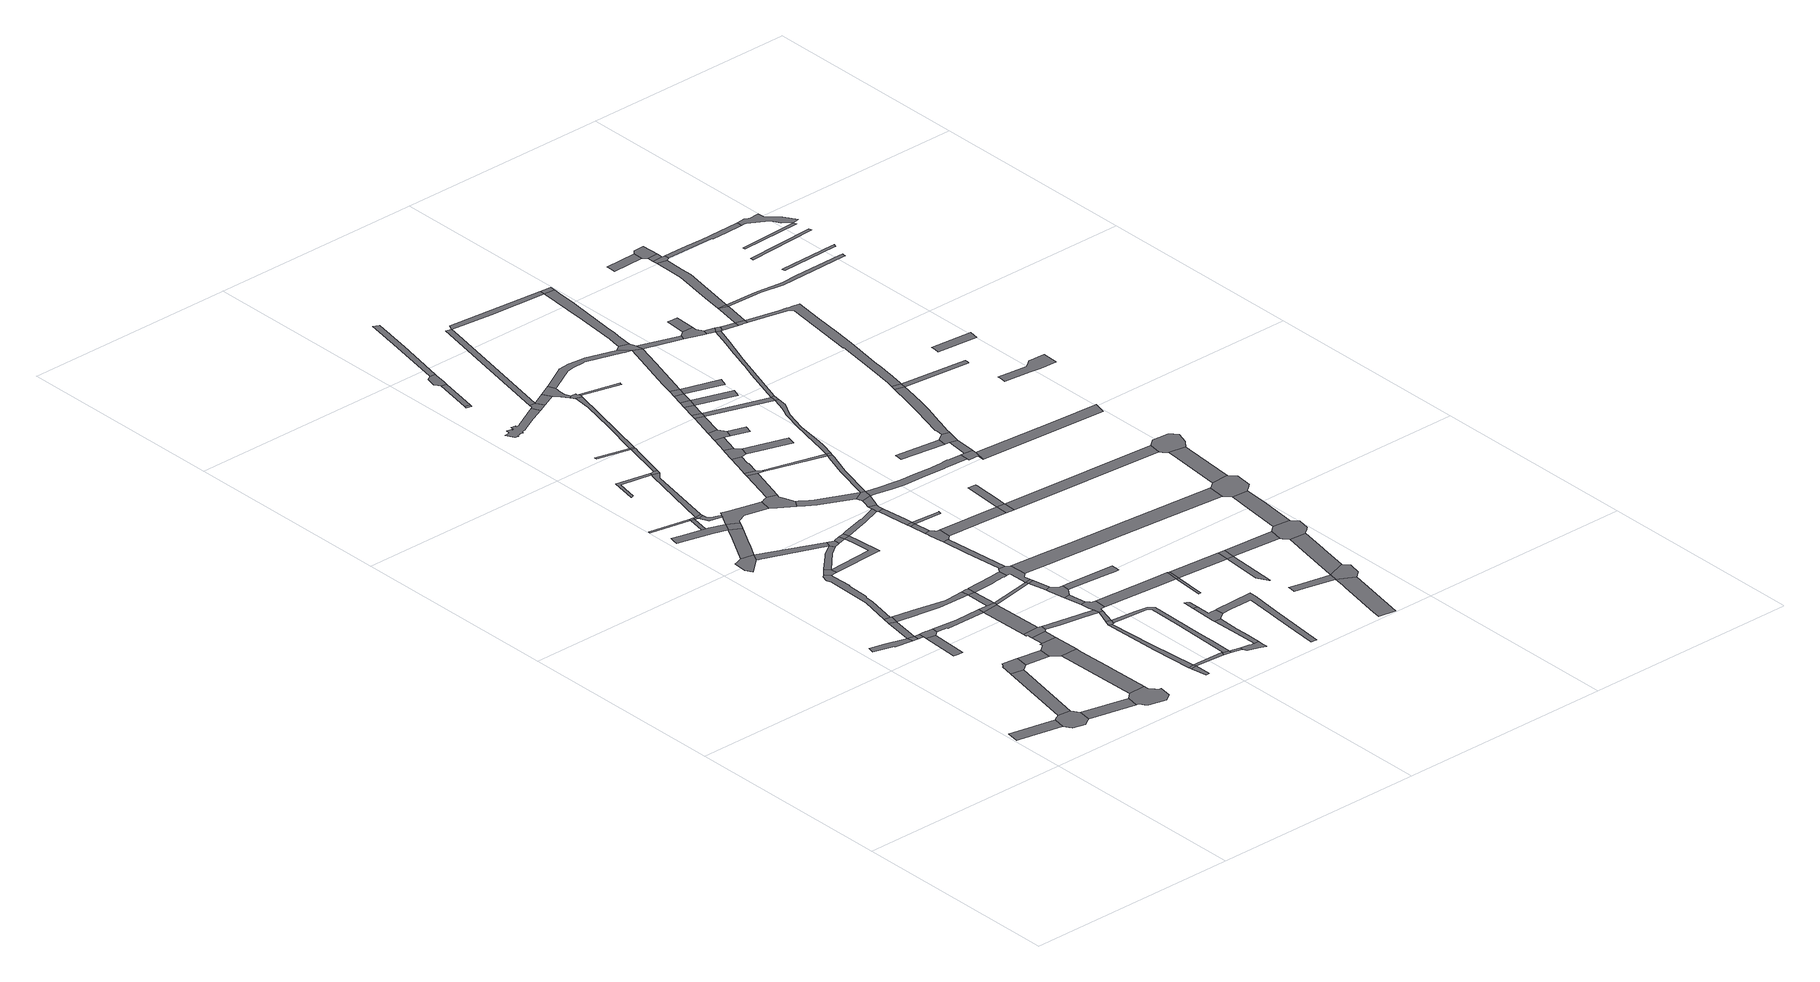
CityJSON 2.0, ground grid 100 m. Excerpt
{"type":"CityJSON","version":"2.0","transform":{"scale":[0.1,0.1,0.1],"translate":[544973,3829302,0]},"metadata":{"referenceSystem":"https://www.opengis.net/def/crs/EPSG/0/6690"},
"CityObjects":{
"road1":{"type":"Road","attributes":{"RoadStructureAttribute.sectionType":"1"},"geometry":[{"type":"MultiSurface","lod":"1","boundaries":[[[0,1,2,3,4]]]}]},
"road2":{"type":"Road","geometry":[{"type":"MultiSurface","lod":"1","boundaries":[[[5,6,7,4,3,8,9,10,11,12,13,14]]]}]},
"road3":{"type":"Road","attributes":{"RoadStructureAttribute.sectionType":"1"},"geometry":[{"type":"MultiSurface","lod":"1","boundaries":[[[15,5,14,16]]]}]},
"road4":{"type":"Road","attributes":{"RoadStructureAttribute.sectionType":"1"},"geometry":[{"type":"MultiSurface","lod":"1","boundaries":[[[17,18,19,20,21,22,23,24]]]}]},
"road5":{"type":"Road","attributes":{"RoadStructureAttribute.sectionType":"1"},"geometry":[{"type":"MultiSurface","lod":"1","boundaries":[[[13,12,25,26]]]}]},
"road6":{"type":"Road","geometry":[{"type":"MultiSurface","lod":"1","boundaries":[[[24,23,27,28,29]]]}]},
"road7":{"type":"Road","geometry":[{"type":"MultiSurface","lod":"1","boundaries":[[[30,31,32,33,34]]]}]},
"road8":{"type":"Road","geometry":[{"type":"MultiSurface","lod":"1","boundaries":[[[35,36,37,38,39,40,15,16,41,42]]]}]},
"road9":{"type":"Road","attributes":{"RoadStructureAttribute.sectionType":"1"},"geometry":[{"type":"MultiSurface","lod":"1","boundaries":[[[29,28,43,44]]]}]},
"road10":{"type":"Road","attributes":{"RoadStructureAttribute.sectionType":"1"},"geometry":[{"type":"MultiSurface","lod":"1","boundaries":[[[45,24,29,46]]]}]},
"road11":{"type":"Road","geometry":[{"type":"MultiSurface","lod":"1","boundaries":[[[47,48,49,44,43,50,30,34,51,52,53,54]]]}]},
"road12":{"type":"Road","geometry":[{"type":"MultiSurface","lod":"1","boundaries":[[[55,45,46,56,57]]]}]},
"road13":{"type":"Road","geometry":[{"type":"MultiSurface","lod":"1","boundaries":[[[58,59,60,61,62,26,25,63,64,65,66,67,68,69,70,71]]]}]},
"road14":{"type":"Road","attributes":{"RoadStructureAttribute.sectionType":"1"},"geometry":[{"type":"MultiSurface","lod":"1","boundaries":[[[42,41,72,73]]]}]},
"road15":{"type":"Road","geometry":[{"type":"MultiSurface","lod":"1","boundaries":[[[74,75,76,77,78,79,80,81]]]}]},
"road16":{"type":"Road","attributes":{"RoadStructureAttribute.sectionType":"1"},"geometry":[{"type":"MultiSurface","lod":"1","boundaries":[[[82,83,84,85,86,87,88,55,57,89,90,91,92,93,94,95,96]]]}]},
"road17":{"type":"Road","attributes":{"RoadStructureAttribute.sectionType":"1"},"geometry":[{"type":"MultiSurface","lod":"1","boundaries":[[[97,62,61,98,99,100,101,102]]]}]},
"road18":{"type":"Road","attributes":{"RoadStructureAttribute.sectionType":"1"},"geometry":[{"type":"MultiSurface","lod":"1","boundaries":[[[103,54,53,104,105,106,107]]]}]},
"road19":{"type":"Road","geometry":[{"type":"MultiSurface","lod":"1","boundaries":[[[108,109,110,111,112,73,72,113,97,102,114,115]]]}]},
"road20":{"type":"Road","geometry":[{"type":"MultiSurface","lod":"1","boundaries":[[[116,117,118,119,120]]]}]},
"road21":{"type":"Road","attributes":{"RoadStructureAttribute.sectionType":"1"},"geometry":[{"type":"MultiSurface","lod":"1","boundaries":[[[121,122,123,56,46,124,125,126,127,128,129]]]}]},
"road22":{"type":"Road","geometry":[{"type":"MultiSurface","lod":"1","boundaries":[[[130,131,132,133,134,135,136,137,138,139,140]]]}]},
"road23":{"type":"Road","geometry":[{"type":"MultiSurface","lod":"1","boundaries":[[[141,82,96,142,143]]]}]},
"road24":{"type":"Road","attributes":{"RoadStructureAttribute.sectionType":"1"},"geometry":[{"type":"MultiSurface","lod":"1","boundaries":[[[144,115,114,145]]]}]},
"road25":{"type":"Road","attributes":{"RoadStructureAttribute.sectionType":"1"},"geometry":[{"type":"MultiSurface","lod":"1","boundaries":[[[136,146,74,81,147,148,149,150]]]}]},
"road26":{"type":"Road","geometry":[{"type":"MultiSurface","lod":"1","boundaries":[[[151,152,153,154,155,144,145,156,157,158]]]}]},
"road27":{"type":"Road","attributes":{"RoadStructureAttribute.sectionType":"1"},"geometry":[{"type":"MultiSurface","lod":"1","boundaries":[[[119,140,139,159]]]}]},
"road28":{"type":"Road","attributes":{"RoadStructureAttribute.sectionType":"1"},"geometry":[{"type":"MultiSurface","lod":"1","boundaries":[[[160,106,152,151]]]}]},
"road29":{"type":"Road","attributes":{"RoadStructureAttribute.sectionType":"1"},"geometry":[{"type":"MultiSurface","lod":"1","boundaries":[[[81,80,161,162,163]]]}]},
"road30":{"type":"Road","geometry":[{"type":"MultiSurface","lod":"1","boundaries":[[[120,119,159,164]]]}]},
"road31":{"type":"Road","attributes":{"RoadStructureAttribute.sectionType":"1"},"geometry":[{"type":"MultiSurface","lod":"1","boundaries":[[[164,159,165,166]]]}]},
"road32":{"type":"Road","attributes":{"RoadStructureAttribute.sectionType":"1"},"geometry":[{"type":"MultiSurface","lod":"1","boundaries":[[[162,167,168,141,143,169,170,171]]]}]},
"road33":{"type":"Road","geometry":[{"type":"MultiSurface","lod":"1","boundaries":[[[172,173,174,107,106,160,175,176,177]]]}]},
"road34":{"type":"Road","geometry":[{"type":"MultiSurface","lod":"1","boundaries":[[[178,166,165,179]]]}]},
"road35":{"type":"Road","geometry":[{"type":"MultiSurface","lod":"1","boundaries":[[[137,136,150,180]]]}]},
"road36":{"type":"Road","attributes":{"RoadStructureAttribute.sectionType":"1"},"geometry":[{"type":"MultiSurface","lod":"1","boundaries":[[[181,182,183,184]]]}]},
"road37":{"type":"Road","attributes":{"RoadStructureAttribute.sectionType":"1"},"geometry":[{"type":"MultiSurface","lod":"1","boundaries":[[[185,186,187,179,165,188,189,190]]]}]},
"road38":{"type":"Road","geometry":[{"type":"MultiSurface","lod":"1","boundaries":[[[191,192,182,181]]]}]},
"road39":{"type":"Road","attributes":{"RoadStructureAttribute.sectionType":"1"},"geometry":[{"type":"MultiSurface","lod":"1","boundaries":[[[128,177,176,193]]]}]},
"road40":{"type":"Road","attributes":{"RoadStructureAttribute.sectionType":"1"},"geometry":[{"type":"MultiSurface","lod":"1","boundaries":[[[194,195,196,197,198,199,200,201,143,142]]]}]},
"road41":{"type":"Road","geometry":[{"type":"MultiSurface","lod":"1","boundaries":[[[202,203,129,128,193]]]}]},
"road42":{"type":"Road","attributes":{"RoadStructureAttribute.sectionType":"1"},"geometry":[{"type":"MultiSurface","lod":"1","boundaries":[[[204,205,192,191,206,207]]]}]},
"road43":{"type":"Road","attributes":{"RoadStructureAttribute.sectionType":"1"},"geometry":[{"type":"MultiSurface","lod":"1","boundaries":[[[208,158,157,209,210,211,212,213]]]}]},
"road44":{"type":"Road","attributes":{"RoadStructureAttribute.sectionType":"1"},"geometry":[{"type":"MultiSurface","lod":"1","boundaries":[[[214,215,216,217,218,219,220,221]]]}]},
"road45":{"type":"Road","geometry":[{"type":"MultiSurface","lod":"1","boundaries":[[[163,162,171,222,223]]]}]},
"road46":{"type":"Road","attributes":{"RoadStructureAttribute.sectionType":"1"},"geometry":[{"type":"MultiSurface","lod":"1","boundaries":[[[220,224,166,178,225,226]]]}]},
"road47":{"type":"Road","attributes":{"RoadStructureAttribute.sectionType":"1"},"geometry":[{"type":"MultiSurface","lod":"1","boundaries":[[[191,181,227,228]]]}]},
"road48":{"type":"Road","geometry":[{"type":"MultiSurface","lod":"1","boundaries":[[[229,230,231,190,189,232,233,137,180,234,235,236,237]]]}]},
"road49":{"type":"Road","attributes":{"RoadStructureAttribute.sectionType":"1"},"geometry":[{"type":"MultiSurface","lod":"1","boundaries":[[[238,239,223,222,199]]]}]},
"road50":{"type":"Road","attributes":{"RoadStructureAttribute.sectionType":"1"},"geometry":[{"type":"MultiSurface","lod":"1","boundaries":[[[240,176,175,241]]]}]},
"road51":{"type":"Road","geometry":[{"type":"MultiSurface","lod":"1","boundaries":[[[242,204,207,243,244,245]]]}]},
"road52":{"type":"Road","attributes":{"RoadStructureAttribute.sectionType":"1"},"geometry":[{"type":"MultiSurface","lod":"1","boundaries":[[[246,247,248,249,202,193,250,251,252,253,254,255,256,257]]]}]},
"road53":{"type":"Road","geometry":[{"type":"MultiSurface","lod":"1","boundaries":[[[258,238,199,198]]]}]},
"road54":{"type":"Road","attributes":{"RoadStructureAttribute.sectionType":"1"},"geometry":[{"type":"MultiSurface","lod":"1","boundaries":[[[212,242,245,259]]]}]},
"road55":{"type":"Road","attributes":{"RoadStructureAttribute.sectionType":"1"},"geometry":[{"type":"MultiSurface","lod":"1","boundaries":[[[260,261,262,263,264,265,266,245,244,267,268,269,270,271,272]]]}]},
"road56":{"type":"Road","geometry":[{"type":"MultiSurface","lod":"1","boundaries":[[[228,227,273,272,271]]]}]},
"road57":{"type":"Road","geometry":[{"type":"MultiSurface","lod":"1","boundaries":[[[274,275,221,220,226,276]]]}]},
"road58":{"type":"Road","geometry":[{"type":"MultiSurface","lod":"1","boundaries":[[[277,278,279,280,281,282,283,284,213,212,259,285,286,287,288]]]}]},
"road59":{"type":"Road","attributes":{"RoadStructureAttribute.sectionType":"1"},"geometry":[{"type":"MultiSurface","lod":"1","boundaries":[[[272,273,289,290,291]]]}]},
"road60":{"type":"Road","attributes":{"RoadStructureAttribute.sectionType":"1"},"geometry":[{"type":"MultiSurface","lod":"1","boundaries":[[[292,293,294,281,280]]]}]},
"road61":{"type":"Road","geometry":[{"type":"MultiSurface","lod":"1","boundaries":[[[295,296,297,298,299]]]}]},
"road62":{"type":"Road","geometry":[{"type":"MultiSurface","lod":"1","boundaries":[[[300,241,301,302]]]}]},
"road63":{"type":"Road","attributes":{"RoadStructureAttribute.sectionType":"1"},"geometry":[{"type":"MultiSurface","lod":"1","boundaries":[[[303,302,301,304,305,294,293,306,307,308,309]]]}]},
"road64":{"type":"Road","geometry":[{"type":"MultiSurface","lod":"1","boundaries":[[[310,240,241,300]]]}]},
"road65":{"type":"Road","geometry":[{"type":"MultiSurface","lod":"1","boundaries":[[[311,312,313,237,236,314,315,316,317,318,319]]]}]},
"road66":{"type":"Road","geometry":[{"type":"MultiSurface","lod":"1","boundaries":[[[320,321,322,323]]]}]},
"road67":{"type":"Road","attributes":{"RoadStructureAttribute.sectionType":"1"},"geometry":[{"type":"MultiSurface","lod":"1","boundaries":[[[324,325,326,327,328,329,330,331,332,333,334,335,336,337,338,339,340,341,342,343,344,345,346,347,348,349,350]]]}]},
"road68":{"type":"Road","attributes":{"RoadStructureAttribute.sectionType":"1"},"geometry":[{"type":"MultiSurface","lod":"1","boundaries":[[[351,298,274,276,352,353]]]}]},
"road69":{"type":"Road","geometry":[{"type":"MultiSurface","lod":"1","boundaries":[[[354,246,257,355,356,357,240,310,358,359,360,361,362,363]]]}]},
"road70":{"type":"Road","geometry":[{"type":"MultiSurface","lod":"1","boundaries":[[[364,365,366,291,290,367,368,369,370,371,372,373,374,375,376,377,378]]]}]},
"road71":{"type":"Road","attributes":{"RoadStructureAttribute.sectionType":"1"},"geometry":[{"type":"MultiSurface","lod":"1","boundaries":[[[379,380,381,382,383,258,198,384,385,386]]]}]},
"road72":{"type":"Road","attributes":{"RoadStructureAttribute.sectionType":"1"},"geometry":[{"type":"MultiSurface","lod":"1","boundaries":[[[387,320,323,388]]]}]},
"road73":{"type":"Road","geometry":[{"type":"MultiSurface","lod":"1","boundaries":[[[389,299,298,351,353,390]]]}]},
"road74":{"type":"Road","attributes":{"RoadStructureAttribute.sectionType":"1"},"geometry":[{"type":"MultiSurface","lod":"1","boundaries":[[[391,392,393,394,354,363]]]}]},
"road75":{"type":"Road","attributes":{"RoadStructureAttribute.sectionType":"1"},"geometry":[{"type":"MultiSurface","lod":"1","boundaries":[[[395,311,319,396,397]]]}]},
"road76":{"type":"Road","attributes":{"RoadStructureAttribute.sectionType":"1"},"geometry":[{"type":"MultiSurface","lod":"1","boundaries":[[[398,399,378,377,400,401,402,403]]]}]},
"road77":{"type":"Road","geometry":[{"type":"MultiSurface","lod":"1","boundaries":[[[404,405,406,407,387,388,408,409,410,411]]]}]},
"road78":{"type":"Road","geometry":[{"type":"MultiSurface","lod":"1","boundaries":[[[412,413,414,415,416,417,418,419,392,391,420,421,422,423,424]]]}]},
"road79":{"type":"Road","attributes":{"RoadStructureAttribute.sectionType":"1"},"geometry":[{"type":"MultiSurface","lod":"1","boundaries":[[[425,426,427,428,416,415]]]}]},
"road80":{"type":"Road","attributes":{"RoadStructureAttribute.sectionType":"1"},"geometry":[{"type":"MultiSurface","lod":"1","boundaries":[[[429,430,431,432,433,434,435,316,315,436,437,438,439,440]]]}]},
"road81":{"type":"Road","geometry":[{"type":"MultiSurface","lod":"1","boundaries":[[[441,442,427,426]]]}]},
"road82":{"type":"Road","geometry":[{"type":"MultiSurface","lod":"1","boundaries":[[[443,444,324,350,445,446,447]]]}]},
"road83":{"type":"Road","attributes":{"RoadStructureAttribute.sectionType":"1"},"geometry":[{"type":"MultiSurface","lod":"1","boundaries":[[[448,449,450,451,452,453,454,309,308]]]}]},
"road84":{"type":"Road","attributes":{"RoadStructureAttribute.sectionType":"1"},"geometry":[{"type":"MultiSurface","lod":"1","boundaries":[[[455,456,457,458,459,442,441]]]}]},
"road85":{"type":"Road","geometry":[{"type":"MultiSurface","lod":"1","boundaries":[[[460,395,397,461,462,463]]]}]},
"road86":{"type":"Road","attributes":{"RoadStructureAttribute.sectionType":"1"},"geometry":[{"type":"MultiSurface","lod":"1","boundaries":[[[464,288,287,465,466,467,468]]]}]},
"road87":{"type":"Road","attributes":{"RoadStructureAttribute.sectionType":"1"},"geometry":[{"type":"MultiSurface","lod":"1","boundaries":[[[469,470,398,403,471,472,473,474,475,476]]]}]},
"road88":{"type":"Road","geometry":[{"type":"MultiSurface","lod":"1","boundaries":[[[477,379,386,458,457,478,479]]]}]},
"road89":{"type":"Road","geometry":[{"type":"MultiSurface","lod":"1","boundaries":[[[480,481,482,483,469,476]]]}]},
"road90":{"type":"Road","attributes":{"RoadStructureAttribute.sectionType":"1"},"geometry":[{"type":"MultiSurface","lod":"1","boundaries":[[[484,485,460,463,486,487,488,489]]]}]},
"road91":{"type":"Road","attributes":{"RoadStructureAttribute.sectionType":"1"},"geometry":[{"type":"MultiSurface","lod":"1","boundaries":[[[490,491,492,299,389,390,493]]]}]},
"road92":{"type":"Road","attributes":{"RoadStructureAttribute.sectionType":"1"},"geometry":[{"type":"MultiSurface","lod":"1","boundaries":[[[494,495,496,497,498,477,479]]]}]},
"road93":{"type":"Road","attributes":{"RoadStructureAttribute.sectionType":"1"},"geometry":[{"type":"MultiSurface","lod":"1","boundaries":[[[499,500,447,446,501]]]}]},
"road94":{"type":"Road","geometry":[{"type":"MultiSurface","lod":"1","boundaries":[[[502,503,504,505,441,426]]]}]},
"road95":{"type":"Road","geometry":[{"type":"MultiSurface","lod":"1","boundaries":[[[440,439,506,496,495,507]]]}]},
"road96":{"type":"Road","attributes":{"RoadStructureAttribute.sectionType":"1"},"geometry":[{"type":"MultiSurface","lod":"1","boundaries":[[[508,509,510,511,512,513,473,472,514,515,516,517,518,519,520,521,522]]]}]},
"road97":{"type":"Road","attributes":{"RoadStructureAttribute.sectionType":"1"},"geometry":[{"type":"MultiSurface","lod":"1","boundaries":[[[523,524,525,526,404,411,527,528]]]}]},
"road98":{"type":"Road","geometry":[{"type":"MultiSurface","lod":"1","boundaries":[[[529,530,484,489,531,532,533]]]}]},
"road99":{"type":"Road","geometry":[{"type":"MultiSurface","lod":"1","boundaries":[[[534,535,499,501,536,537,538,539,540,541]]]}]},
"road100":{"type":"Road","attributes":{"RoadStructureAttribute.sectionType":"1"},"geometry":[{"type":"MultiSurface","lod":"1","boundaries":[[[542,529,533,543]]]}]},
"road101":{"type":"Road","attributes":{"RoadStructureAttribute.sectionType":"1"},"geometry":[{"type":"MultiSurface","lod":"1","boundaries":[[[424,423,544,545,546]]]}]},
"road102":{"type":"Road","geometry":[{"type":"MultiSurface","lod":"1","boundaries":[[[547,548,538,537,549,490,493,550,551]]]}]},
"road103":{"type":"Road","geometry":[{"type":"MultiSurface","lod":"1","boundaries":[[[467,552,553,554,555]]]}]},
"road104":{"type":"Road","attributes":{"RoadStructureAttribute.sectionType":"1"},"geometry":[{"type":"MultiSurface","lod":"1","boundaries":[[[462,461,556,557]]]}]},
"road105":{"type":"Road","attributes":{"RoadStructureAttribute.sectionType":"1"},"geometry":[{"type":"MultiSurface","lod":"1","boundaries":[[[558,559,560,443,447,561,562]]]}]},
"road106":{"type":"Road","geometry":[{"type":"MultiSurface","lod":"1","boundaries":[[[563,542,543,564,565,566]]]}]},
"road107":{"type":"Road","attributes":{"RoadStructureAttribute.sectionType":"1"},"geometry":[{"type":"MultiSurface","lod":"1","boundaries":[[[556,567,568,440,507,569,570,571]]]}]},
"road108":{"type":"Road","geometry":[{"type":"MultiSurface","lod":"1","boundaries":[[[468,467,555,572]]]}]},
"road109":{"type":"Road","geometry":[{"type":"MultiSurface","lod":"1","boundaries":[[[573,574,532,531]]]}]},
"road110":{"type":"Road","attributes":{"RoadStructureAttribute.sectionType":"1"},"geometry":[{"type":"MultiSurface","lod":"1","boundaries":[[[575,563,566,576,577]]]}]},
"road111":{"type":"Road","geometry":[{"type":"MultiSurface","lod":"1","boundaries":[[[578,579,580,551,550]]]}]},
"road112":{"type":"Road","geometry":[{"type":"MultiSurface","lod":"1","boundaries":[[[581,582,565,564]]]}]},
"road113":{"type":"Road","geometry":[{"type":"MultiSurface","lod":"1","boundaries":[[[583,575,577,584]]]}]},
"road114":{"type":"Road","geometry":[{"type":"MultiSurface","lod":"1","boundaries":[[[557,556,571,585]]]}]},
"road115":{"type":"Road","geometry":[{"type":"MultiSurface","lod":"1","boundaries":[[[546,545,586,587]]]}]},
"road116":{"type":"Road","attributes":{"RoadStructureAttribute.sectionType":"1"},"geometry":[{"type":"MultiSurface","lod":"1","boundaries":[[[588,583,584,589]]]}]},
"road117":{"type":"Road","attributes":{"RoadStructureAttribute.sectionType":"1"},"geometry":[{"type":"MultiSurface","lod":"1","boundaries":[[[572,555,590,591,592]]]}]},
"road118":{"type":"Road","attributes":{"RoadStructureAttribute.sectionType":"1"},"geometry":[{"type":"MultiSurface","lod":"1","boundaries":[[[593,594,595,596,597,598,599,600,601,602,603,507,495,604,605,606,607,608,609,610,611]]]}]},
"road119":{"type":"Road","geometry":[{"type":"MultiSurface","lod":"1","boundaries":[[[612,588,589,613]]]}]},
"road120":{"type":"Road","geometry":[{"type":"MultiSurface","lod":"1","boundaries":[[[614,615,616,617,618,619,620,621,546,587]]]}]},
"road121":{"type":"Road","attributes":{"RoadStructureAttribute.sectionType":"1"},"geometry":[{"type":"MultiSurface","lod":"1","boundaries":[[[622,612,613,623]]]}]},
"road122":{"type":"Road","attributes":{"RoadStructureAttribute.sectionType":"1"},"geometry":[{"type":"MultiSurface","lod":"1","boundaries":[[[624,625,626,627,628,629,630,534,541,631,632,633,634,635,636,637,638,639]]]}]},
"road123":{"type":"Road","attributes":{"RoadStructureAttribute.sectionType":"1"},"geometry":[{"type":"MultiSurface","lod":"1","boundaries":[[[640,641,642,361,360,643,644,645,646,647,648,649,650]]]}]},
"road124":{"type":"Road","geometry":[{"type":"MultiSurface","lod":"1","boundaries":[[[651,622,623,652]]]}]},
"road125":{"type":"Road","geometry":[{"type":"MultiSurface","lod":"1","boundaries":[[[591,653,654,655,656,657]]]}]},
"road126":{"type":"Road","attributes":{"RoadStructureAttribute.sectionType":"1"},"geometry":[{"type":"MultiSurface","lod":"1","boundaries":[[[584,577,658,659]]]}]},
"road127":{"type":"Road","attributes":{"RoadStructureAttribute.sectionType":"1"},"geometry":[{"type":"MultiSurface","lod":"1","boundaries":[[[658,660,661,662,663,664,665,666,557,585,667,668,669,670,671,672]]]}]},
"road128":{"type":"Road","geometry":[{"type":"MultiSurface","lod":"1","boundaries":[[[673,674,613,589]]]}]},
"road129":{"type":"Road","geometry":[{"type":"MultiSurface","lod":"1","boundaries":[[[675,676,677,678,679,680,681]]]}]},
"road130":{"type":"Road","geometry":[{"type":"MultiSurface","lod":"1","boundaries":[[[592,591,657,682]]]}]},
"road131":{"type":"Road","attributes":{"RoadStructureAttribute.sectionType":"1"},"geometry":[{"type":"MultiSurface","lod":"1","boundaries":[[[680,683,684,685,686,687,688,689]]]}]},
"road132":{"type":"Road","geometry":[{"type":"MultiSurface","lod":"1","boundaries":[[[690,691,652,623]]]}]},
"road133":{"type":"Road","attributes":{"RoadStructureAttribute.sectionType":"1"},"geometry":[{"type":"MultiSurface","lod":"1","boundaries":[[[638,692,651,652,693,694]]]}]},
"road134":{"type":"Road","geometry":[{"type":"MultiSurface","lod":"1","boundaries":[[[695,696,697,698]]]}]},
"road135":{"type":"Road","geometry":[{"type":"MultiSurface","lod":"1","boundaries":[[[659,658,672,699]]]}]},
"road136":{"type":"Road","attributes":{"RoadStructureAttribute.sectionType":"1"},"geometry":[{"type":"MultiSurface","lod":"1","boundaries":[[[700,562,701,702,703]]]}]},
"road137":{"type":"Road","geometry":[{"type":"MultiSurface","lod":"1","boundaries":[[[704,705,681,680,689,706,707]]]}]},
"road138":{"type":"Road","attributes":{"RoadStructureAttribute.sectionType":"1"},"geometry":[{"type":"MultiSurface","lod":"1","boundaries":[[[682,657,708,709,710]]]}]},
"road139":{"type":"Road","geometry":[{"type":"MultiSurface","lod":"1","boundaries":[[[611,610,711,712,713,714,715,716]]]}]},
"road140":{"type":"Road","geometry":[{"type":"MultiSurface","lod":"1","boundaries":[[[717,718,639,638,694,719,720]]]}]},
"road141":{"type":"Road","attributes":{"RoadStructureAttribute.sectionType":"1"},"geometry":[{"type":"MultiSurface","lod":"1","boundaries":[[[721,722,716,715,723,724]]]}]},
"road142":{"type":"Road","geometry":[{"type":"MultiSurface","lod":"1","boundaries":[[[725,698,697,721,724,726]]]}]},
"road143":{"type":"Road","attributes":{"RoadStructureAttribute.sectionType":"1"},"geometry":[{"type":"MultiSurface","lod":"1","boundaries":[[[727,728,729,730,681,705,731,732,733]]]}]},
"road144":{"type":"Road","attributes":{"RoadStructureAttribute.sectionType":"1"},"geometry":[{"type":"MultiSurface","lod":"1","boundaries":[[[734,735,587,586,736,737,738,739]]]}]},
"road145":{"type":"Road","attributes":{"RoadStructureAttribute.sectionType":"1"},"geometry":[{"type":"MultiSurface","lod":"1","boundaries":[[[719,694,740,741,742]]]}]},
"road146":{"type":"Road","attributes":{"RoadStructureAttribute.sectionType":"1"},"geometry":[{"type":"MultiSurface","lod":"1","boundaries":[[[702,743,744,745,746,747,748,749,717,720,750,751,752,753,754,755,756,757]]]}]},
"road147":{"type":"Road","attributes":{"RoadStructureAttribute.sectionType":"1"},"geometry":[{"type":"MultiSurface","lod":"1","boundaries":[[[758,759,760,761,762,763,764,659,699,765,766,767]]]}]},
"road148":{"type":"Road","geometry":[{"type":"MultiSurface","lod":"1","boundaries":[[[768,769,770,710,709,771,727,733,772,773,774,775,776,777]]]}]},
"road149":{"type":"Road","attributes":{"RoadStructureAttribute.sectionType":"1"},"geometry":[{"type":"MultiSurface","lod":"1","boundaries":[[[778,779,780,781,782,725,726,783,784,785,786,787,788,789,790]]]}]},
"road150":{"type":"Road","geometry":[{"type":"MultiSurface","lod":"1","boundaries":[[[703,702,757,791]]]}]},
"road151":{"type":"Road","geometry":[{"type":"MultiSurface","lod":"1","boundaries":[[[792,742,741,793,794,795,796,797]]]}]},
"road152":{"type":"Road","attributes":{"RoadStructureAttribute.sectionType":"1"},"geometry":[{"type":"MultiSurface","lod":"1","boundaries":[[[798,799,768,777,800,801]]]}]},
"road153":{"type":"Road","geometry":[{"type":"MultiSurface","lod":"1","boundaries":[[[802,803,792,797]]]}]},
"road154":{"type":"Road","attributes":{"RoadStructureAttribute.sectionType":"1"},"geometry":[{"type":"MultiSurface","lod":"1","boundaries":[[[795,794,758,804]]]}]},
"road155":{"type":"Road","attributes":{"RoadStructureAttribute.sectionType":"1"},"geometry":[{"type":"MultiSurface","lod":"1","boundaries":[[[805,806,807,714,713,808,809,810]]]}]},
"road156":{"type":"Road","geometry":[{"type":"MultiSurface","lod":"1","boundaries":[[[811,778,790,812]]]}]},
"road157":{"type":"Road","geometry":[{"type":"MultiSurface","lod":"1","boundaries":[[[813,814,804,758,767,815,816]]]}]},
"road158":{"type":"Road","geometry":[{"type":"MultiSurface","lod":"1","boundaries":[[[817,818,819,820,650,649,821,798,801,822,823,824,825]]]}]},
"road159":{"type":"Road","attributes":{"RoadStructureAttribute.sectionType":"1"},"geometry":[{"type":"MultiSurface","lod":"1","boundaries":[[[826,816,815,827,828]]]}]},
"road160":{"type":"Road","geometry":[{"type":"MultiSurface","lod":"1","boundaries":[[[828,827,829,830,831,832]]]}]},
"road161":{"type":"Road","attributes":{"RoadStructureAttribute.sectionType":"1"},"geometry":[{"type":"MultiSurface","lod":"1","boundaries":[[[833,834,818,817,835,836]]]}]},
"road162":{"type":"Road","attributes":{"RoadStructureAttribute.sectionType":"1"},"geometry":[{"type":"MultiSurface","lod":"1","boundaries":[[[837,838,839,840,841,842,843,844,845,846,847,848,849,850,832,831,851,852,853,854,855,856,857,858,811,812]]]}]},
"road163":{"type":"Road","attributes":{"RoadStructureAttribute.sectionType":"1"},"geometry":[{"type":"MultiSurface","lod":"1","boundaries":[[[859,860,861,828,832,862,863]]]}]},
"road164":{"type":"Road","attributes":{"RoadStructureAttribute.sectionType":"1"},"geometry":[{"type":"MultiSurface","lod":"1","boundaries":[[[864,865,866,812,790]]]}]},
"road165":{"type":"Road","geometry":[{"type":"MultiSurface","lod":"1","boundaries":[[[859,863,867]]]}]},
"road166":{"type":"Road","geometry":[{"type":"MultiSurface","lod":"1","boundaries":[[[868,869,870,739,738,871,833,836,872,873,874,875,876,877]]]}]},
"road167":{"type":"Road","attributes":{"RoadStructureAttribute.sectionType":"1"},"geometry":[{"type":"MultiSurface","lod":"1","boundaries":[[[878,879,880,881,859,867,882,883,884,885]]]}]},
"road168":{"type":"Road","geometry":[{"type":"MultiSurface","lod":"1","boundaries":[[[886,887,888,889,890]]]}]},
"road169":{"type":"Road","geometry":[{"type":"MultiSurface","lod":"1","boundaries":[[[891,892,878,885,893,894,895]]]}]},
"road170":{"type":"Road","attributes":{"RoadStructureAttribute.sectionType":"1"},"geometry":[{"type":"MultiSurface","lod":"1","boundaries":[[[896,892,891,897,898]]]}]},
"road171":{"type":"Road","geometry":[{"type":"MultiSurface","lod":"1","boundaries":[[[899,886,890,896,898,900]]]}]},
"road172":{"type":"Road","attributes":{"RoadStructureAttribute.sectionType":"1"},"geometry":[{"type":"MultiSurface","lod":"1","boundaries":[[[901,902,903,904,905,906,907,908,909,910,911]]]}]},
"road173":{"type":"Road","geometry":[{"type":"MultiSurface","lod":"1","boundaries":[[[912,913,914,915,916]]]}]},
"road174":{"type":"Road","attributes":{"RoadStructureAttribute.sectionType":"1"},"geometry":[{"type":"MultiSurface","lod":"1","boundaries":[[[917,918,919,920,921,922,867,863,923,924,925,926,927,928]]]}]},
"road175":{"type":"Road","attributes":{"RoadStructureAttribute.sectionType":"1"},"geometry":[{"type":"MultiSurface","lod":"1","boundaries":[[[929,930,931,932,895,894,933,934,935,936,937]]]}]},
"road176":{"type":"Road","attributes":{"RoadStructureAttribute.sectionType":"1"},"geometry":[{"type":"MultiSurface","lod":"1","boundaries":[[[938,939,940,941,942,943,944,945,946]]]}]},
"road177":{"type":"Road","attributes":{"RoadStructureAttribute.sectionType":"1"},"geometry":[{"type":"MultiSurface","lod":"1","boundaries":[[[947,948,949,950,951]]]}]},
"road178":{"type":"Road","attributes":{"RoadStructureAttribute.sectionType":"1"},"geometry":[{"type":"MultiSurface","lod":"1","boundaries":[[[952,953,954,955,956]]]}]},
"road179":{"type":"Road","attributes":{"RoadStructureAttribute.sectionType":"1"},"geometry":[{"type":"MultiSurface","lod":"1","boundaries":[[[957,958,959,960,961,937,936,962,963,964,965,966,967,968,969,970,971,952,972,973,974,975,976,977,978,979]]]}]}
},
"vertices":[
[25,319,0],[15,260,0],[28,258,0],[223,219,0],[236,277,0],
[267,294,0],[256,288,0],[249,285,0],[244,182,0],[303,170,0],[315,178,0],[329,187,0],[341,194,0],[350,254,0],[327,289,0],
[343,664,0],[403,651,0],
[215,1148,0],[128,1174,0],[56,1192,0],[47,1159,0],[142,1135,0],[141,1130,0],[224,1117,0],[221,1147,0],
[555,149,0],[567,207,0],
[226,1119,0],[251,1116,0],[253,1141,0],
[277,1097,0],[268,920,0],[290,919,0],[313,918,0],[322,1088,0],
[409,740,0],[370,745,0],[361,726,0],[357,726,0],[349,694,0],[348,691,0],[436,676,0],[443,736,0],
[278,1113,0],[279,1140,0],
[245,1284,0],[277,1271,0],
[329,1137,0],[313,1138,0],[300,1139,0],[278,1105,0],[330,1095,0],[331,1096,0],[344,1107,0],[347,1135,0],
[253,1320,0],[287,1315,0],[280,1316,0],
[703,180,0],[693,192,0],[675,214,0],[675,234,0],[596,233,0],[565,147,0],[574,135,0],[581,126,0],[591,113,0],[671,94,0],[692,109,0],[694,111,0],[705,119,0],[716,177,0],
[549,662,0],[557,722,0],
[141,2055,0],[125,2050,0],[113,2045,0],[99,2040,0],[93,1977,0],[110,1947,0],[184,2009,0],[201,2043,0],
[303,1740,0],[294,1731,0],[284,1703,0],[283,1700,0],[284,1697,0],[291,1680,0],[285,1464,0],[311,1453,0],[312,1495,0],[318,1502,0],[323,1609,0],[326,1610,0],[325,1698,0],[325,1703,0],[325,1719,0],
[589,632,0],[672,411,0],[672,418,0],[672,426,0],[669,606,0],[669,633,0],
[465,1123,0],[396,1102,0],[397,1097,0],[585,1095,0],[585,1124,0],
[593,758,0],[591,758,0],[587,758,0],[587,744,0],[569,730,0],[562,660,0],[668,758,0],[597,758,0],
[8,2459,0],[8,2454,0],[8,2449,0],[193,2413,0],[195,2424,0],
[550,1267,0],[535,1267,0],[382,1296,0],[280,1271,0],[375,1257,0],[380,1256,0],[480,1241,0],[630,1237,0],[627,1273,0],
[108,2346,0],[42,2361,0],[37,2340,0],[32,2318,0],[98,2302,0],[194,2278,0],[256,2258,0],[278,2298,0],[207,2321,0],[194,2324,0],[177,2329,0],
[334,1772,0],[356,1721,0],[354,1752,0],
[596,818,0],[668,819,0],
[224,2199,0],[202,2044,0],[241,2111,0],[247,2121,0],[307,2229,0],
[666,862,0],[587,859,0],[587,844,0],[590,844,0],[596,843,0],[674,825,0],[679,831,0],[684,859,0],
[211,2409,0],
[664,1104,0],
[185,2008,0],[473,1895,0],[485,1924,0],
[213,2421,0],
[229,2406,0],[226,2418,0],
[419,1859,0],[406,1846,0],[441,1842,0],[447,1846,0],[487,1874,0],
[628,1124,0],[624,1124,0],[622,1124,0],[666,1105,0],[666,1123,0],[629,1124,0],
[254,2421,0],[255,2410,0],
[329,2269,0],
[938,216,0],[909,211,0],[921,138,0],[938,138,0],
[299,2366,0],[269,2376,0],[259,2389,0],[247,2361,0],[307,2349,0],[312,2363,0],
[933,230,0],[907,224,0],
[663,1235,0],
[594,1732,0],[598,1732,0],[598,1735,0],[590,1848,0],[586,1902,0],[556,1894,0],[560,1847,0],[567,1764,0],
[662,1275,0],[652,1275,0],
[889,689,0],[895,415,0],[917,462,0],[904,682,0],
[809,837,0],[742,819,0],[847,802,0],[892,795,0],[929,788,0],[924,816,0],
[162,2827,0],[139,2708,0],[138,2705,0],[144,2707,0],[151,2710,0],[172,2808,0],[317,2784,0],[320,2797,0],
[515,1882,0],[517,1911,0],
[310,2771,0],[325,2744,0],[350,2772,0],
[1077,208,0],[1083,225,0],
[360,2368,0],[323,2377,0],[314,2363,0],[301,2338,0],[287,2314,0],[336,2282,0],[380,2302,0],[489,2276,0],[502,2333,0],
[548,1921,0],[518,1912,0],
[868,1159,0],[870,1143,0],
[900,716,0],[914,684,0],[916,690,0],[921,707,0],
[845,1290,0],[837,1289,0],[789,1285,0],[665,1276,0],[666,1236,0],[668,1236,0],[763,1241,0],[793,1245,0],[803,1247,0],[824,1248,0],[834,1248,0],[847,1249,0],
[578,1929,0],
[946,785,0],
[1117,323,0],[1118,398,0],[1121,645,0],[1121,665,0],[1111,677,0],[1098,687,0],[1040,697,0],[981,684,0],[1088,677,0],[1101,660,0],[1097,502,0],[1090,223,0],[1115,215,0],
[1111,200,0],
[340,2799,0],[332,2794,0],[356,2795,0],
[957,865,0],[956,875,0],[955,875,0],[943,883,0],[915,881,0],[921,838,0],[923,823,0],[924,819,0],[949,796,0],[952,805,0],[974,804,0],[978,864,0],
[1160,188,0],[1161,188,0],[1163,205,0],
[942,885,0],[930,968,0],[903,964,0],
[237,3036,0],[236,3029,0],[235,3023,0],[388,2987,0],[390,2997,0],
[899,1148,0],[889,1061,0],[914,1069,0],
[940,1041,0],[891,1044,0],[900,983,0],[942,984,0],[956,1002,0],[957,1003,0],[959,1040,0],
[896,1164,0],
[540,2346,0],[520,2339,0],[517,2338,0],[518,2257,0],[583,2213,0],[605,2246,0],[589,2290,0],[579,2316,0],[584,2332,0],
[118,3683,0],[115,3671,0],[140,3665,0],[143,3678,0],
[306,3493,0],[184,3431,0],[184,3428,0],[166,3424,0],[166,3426,0],[167,3431,0],[149,3435,0],[147,3436,0],[143,3418,0],[135,3415,0],[136,3422,0],[115,3427,0],[112,3410,0],[94,3406,0],[86,3404,0],[105,3366,0],[122,3363,0],[123,3370,0],[136,3374,0],[138,3375,0],[153,3370,0],[156,3380,0],[176,3386,0],[178,3387,0],[178,3388,0],[256,3425,0],[323,3457,0],
[405,2983,0],[398,2950,0],[407,2982,0],
[858,1309,0],[864,1250,0],[865,1248,0],[866,1212,0],[891,1193,0],[903,1205,0],[910,1212,0],[908,1293,0],[892,1303,0],[889,1305,0],
[1221,193,0],[1218,193,0],[1204,196,0],[1167,179,0],[1172,171,0],[1227,152,0],[1238,147,0],[1247,142,0],[1249,140,0],[1250,146,0],[1250,151,0],[1250,158,0],[1251,179,0],[1251,191,0],[1231,192,0],
[794,1996,0],[708,1963,0],[706,1967,0],[619,1942,0],[599,1936,0],[663,1925,0],[709,1939,0],[795,1971,0],
[155,3864,0],[180,3859,0],
[406,2993,0],[409,2992,0],
[861,1615,0],[834,1613,0],[846,1484,0],[862,1315,0],
[594,2525,0],[637,2502,0],[640,2511,0],
[1226,426,0],[1227,324,0],[1251,192,0],[1252,279,0],[1252,324,0],[1258,426,0],
[172,3949,0],[151,3937,0],[139,3892,0],[149,3875,0],[185,3881,0],[193,3922,0],[197,3940,0],[198,3947,0],
[869,1696,0],[864,1701,0],[862,1704,0],[851,1714,0],[824,1712,0],[826,1693,0],[826,1691,0],[830,1650,0],[861,1616,0],[863,1616,0],[866,1619,0],[883,1635,0],[887,1695,0],
[850,1725,0],[844,1794,0],[817,1792,0],[818,1781,0],
[837,2128,0],[835,2128,0],[833,2129,0],[671,2203,0],[634,2227,0],[623,2234,0],[616,2239,0],[594,2206,0],[611,2194,0],[652,2166,0],[799,2099,0],[847,2124,0],
[842,1812,0],[815,1809,0],
[318,3515,0],[314,3497,0],[343,3467,0],[366,3478,0],[344,3513,0],
[1126,989,0],[1193,983,0],[1210,983,0],[1210,1003,0],[1210,1023,0],[1128,1029,0],[982,1039,0],
[842,1816,0],[839,1850,0],[827,1968,0],[800,1965,0],[811,1850,0],
[600,2545,0],[667,2504,0],[670,2515,0],[648,2531,0],
[1267,843,0],[1271,782,0],[1320,779,0],[1334,778,0],[1339,838,0],
[1229,558,0],[1225,439,0],[1261,429,0],[1290,452,0],[1290,492,0],[1259,491,0],[1250,491,0],[1251,557,0],
[794,2021,0],[825,1995,0],[830,2008,0],
[1251,604,0],[1241,610,0],[1231,616,0],[1231,610,0],
[635,2660,0],[607,2567,0],[647,2531,0],[666,2592,0],[664,2601,0],[678,2647,0],
[491,3433,0],[482,3348,0],[441,3183,0],[518,3426,0],
[839,2031,0],[858,2079,0],[809,2070,0],[802,2047,0],[795,2024,0],
[412,3548,0],[352,3517,0],[432,3509,0],
[975,1788,0],[977,1796,0],[979,1803,0],[977,1803,0],
[808,2074,0],[867,2119,0],
[1462,326,0],[1478,466,0],[1479,489,0],[1480,499,0],[1389,495,0],[1297,492,0],[1340,455,0],[1389,455,0],[1441,456,0],[1445,456,0],[1432,326,0],[1427,278,0],[1416,158,0],[1404,49,0],[1431,45,0],
[262,4394,0],[230,4233,0],[173,3954,0],[173,3952,0],[252,4195,0],[290,4384,0],
[658,2734,0],[654,2722,0],[707,2653,0],[720,2696,0],[700,2721,0],
[470,3577,0],[431,3557,0],[443,3495,0],[477,3452,0],[488,3461,0],[478,3485,0],[480,3513,0],[483,3545,0],
[685,2818,0],[728,2812,0],
[1033,1625,0],[1172,1616,0],[1176,1676,0],
[511,3451,0],[513,3458,0],[485,3440,0],[521,3436,0],[522,3448,0],
[1321,629,0],[1327,630,0],[1334,630,0],[1347,777,0],
[940,2426,0],[946,2440,0],
[456,4173,0],[405,3927,0],[383,3824,0],[473,4118,0],[483,4168,0],
[702,2876,0],[756,2803,0],[768,2839,0],[746,2872,0],
[935,2410,0],[896,2298,0],[915,2292,0],[954,2403,0],[959,2420,0],
[1351,837,0],
[905,2591,0],[918,2634,0],
[739,2998,0],[778,2978,0],[780,2985,0],
[701,3393,0],[702,3399,0],[704,3405,0],
[837,2776,0],[848,2812,0],
[746,3023,0],[788,3010,0],
[964,2435,0],
[1212,1613,0],[1216,1673,0],
[766,3090,0],[808,3077,0],
[1585,759,0],[1590,759,0],[1594,818,0],
[1277,2080,0],[1273,2082,0],[1226,2081,0],[1224,2081,0],[1185,2081,0],[1110,2086,0],[1031,2091,0],[967,2099,0],[963,2100,0],[933,2104,0],[898,2112,0],[883,2074,0],[961,2060,0],[1016,2050,0],[1108,2046,0],[1224,2041,0],[1225,2041,0],[1340,2037,0],[1342,2077,0],
[778,3128,0],[820,3116,0],
[1217,1689,0],[1218,1705,0],[1228,1854,0],[1229,1863,0],[1210,1864,0],[1191,1865,0],[1190,1854,0],[1177,1688,0],
[795,3184,0],[836,3171,0],
[729,3645,0],[711,3647,0],[652,3654,0],[597,3649,0],[595,3649,0],[594,3648,0],[474,3579,0],[491,3549,0],[609,3614,0],[648,3620,0],[693,3620,0],[708,3621,0],[876,3572,0],[880,3571,0],[909,3562,0],[864,3605,0],
[1494,1249,0],[1207,1270,0],[1068,1281,0],[1062,1201,0],[1123,1196,0],[1331,1181,0],[1341,1180,0],[1347,1180,0],[1637,1158,0],[1903,1138,0],[1910,1217,0],
[806,3222,0],[848,3209,0],
[1577,572,0],[1603,521,0],[1605,517,0],[1605,521,0],[1620,757,0],
[1074,2891,0],[1078,2919,0],
[1052,2824,0],[1042,2801,0],[1030,2779,0],[1001,2671,0],[989,2618,0],[984,2601,0],[958,2488,0],[983,2497,0],[990,2536,0],[1013,2666,0],[1045,2769,0],[1082,2839,0],[1090,2888,0],
[990,3018,0],[1003,3056,0],
[1665,419,0],[1625,428,0],[1622,408,0],[1618,388,0],[1664,379,0],[1806,351,0],[1814,388,0],
[1627,816,0],
[1795,293,0],[1791,276,0],[1747,55,0],[1739,18,0],[1819,5,0],[1825,35,0],[1880,307,0],
[1010,3117,0],[1022,3155,0],
[824,3283,0],[913,3427,0],[949,3545,0],
[1146,2247,0],[1140,2208,0],[1350,2181,0],[1355,2221,0],
[1096,2919,0],
[495,4193,0],[676,4145,0],[945,4128,0],[946,4153,0],
[1922,397,0],[1903,422,0],[1913,334,0],[1926,393,0],
[1625,756,0],[1853,739,0],[1866,799,0],
[1340,2026,0],[1386,2023,0],[1384,1990,0],[1399,2051,0],[1400,2070,0],[1360,2077,0],
[890,3622,0],[870,3609,0],[947,3579,0],[934,3609,0],
[1373,2178,0],[1361,2085,0],[1402,2094,0],[1408,2168,0],
[1391,2245,0],[1425,2236,0],
[1879,705,0],[1852,575,0],[1816,398,0],[1814,389,0],[1930,560,0],[1932,567,0],[1957,697,0],
[1632,1645,0],[1261,1670,0],[1302,1607,0],[1585,1589,0],[1945,1565,0],[1955,1624,0],
[1090,3502,0],[1124,3492,0],[1132,3516,0],
[944,4114,0],[932,3995,0],[930,3975,0],[926,3912,0],[925,3905,0],[904,3690,0],[892,3633,0],[945,3685,0],[951,3718,0],[956,3766,0],[967,3859,0],[970,3884,0],[984,4005,0],[992,4096,0],[995,4123,0],
[1256,3448,0],[1224,3353,0],[1197,3275,0],[1195,3268,0],[1168,3185,0],[1163,3172,0],[1139,3102,0],[1193,3215,0],[1244,3353,0],[1277,3442,0],
[1897,825,0],[1878,809,0],[1876,807,0],[1861,728,0],[1959,703,0],[1980,719,0],[1993,729,0],[2004,787,0],[1994,798,0],[1978,817,0],
[1488,2635,0],[1464,2537,0],[1438,2445,0],[1393,2286,0],[1396,2284,0],[1432,2264,0],[1435,2275,0],[1453,2331,0],[1485,2431,0],[1500,2491,0],[1524,2596,0],[1530,2624,0],[1531,2624,0],
[997,4149,0],
[1159,3537,0],[1201,3467,0],[1218,3461,0],[1226,3487,0],[1209,3517,0],[1209,3535,0],
[1929,1105,0],[1915,986,0],[1995,978,0],[2008,1101,0],
[1214,3632,0],[1164,3634,0],
[1273,3473,0],
[2002,2010,0],[1802,2023,0],[1553,2040,0],[1713,1969,0],[1991,1950,0],[2008,2009,0],
[1494,2660,0],[1535,2650,0],
[1290,3467,0],[1282,3470,0],[1283,3440,0],[1295,3465,0],
[2028,1246,0],[1945,1242,0],[1925,1226,0],[1912,1217,0],[1904,1137,0],[2008,1104,0],[2022,1115,0],[2044,1133,0],[2055,1214,0],
[1322,3459,0],[1358,3425,0],[1360,3450,0],
[1373,3422,0],[1377,3422,0],[1400,3417,0],[1402,3439,0],
[1973,1536,0],[1971,1511,0],[2050,1498,0],[2052,1522,0],
[1537,2657,0],[1550,2718,0],[1568,2817,0],[1568,2826,0],[1568,2832,0],[1601,3024,0],[1615,3129,0],[1632,3250,0],[1650,3387,0],[1615,3394,0],[1604,3396,0],[1591,3399,0],[1559,3405,0],[1404,3438,0],[1477,3401,0],[1587,3379,0],[1589,3378,0],[1600,3361,0],[1552,3015,0],[1555,3015,0],[1524,2826,0],[1502,2691,0],
[1384,3578,0],[1381,3560,0],[1362,3457,0],[1426,3559,0],[1426,3565,0],
[1846,2592,0],[1848,2604,0],[1849,2617,0],
[1428,3578,0],
[1991,1653,0],[1991,1652,0],[1963,1630,0],[1956,1554,0],[2075,1550,0],[2079,1556,0],[2098,1614,0],[2091,1622,0],[2082,1632,0],[2070,1646,0],
[1440,4006,0],[1439,3907,0],[1438,3861,0],[1403,3675,0],[1431,3591,0],[1481,3851,0],[1483,3905,0],[1487,3996,0],
[1420,4121,0],[1272,4118,0],[1272,4096,0],[1272,4073,0],[1421,4076,0],
[1488,4029,0],[1439,4028,0],[1492,4000,0],[1502,4006,0],[1502,4029,0],
[1439,4059,0],[1488,4034,0],[1488,4059,0],
[1437,4139,0],[1487,4140,0],
[2035,2444,0],[2022,2433,0],[2002,2418,0],[1982,2420,0],[1861,2433,0],[1859,2410,0],[1857,2388,0],[1982,2375,0],[2032,2369,0],[2112,2366,0],[2116,2440,0],
[1818,2782,0],[1816,2760,0],[1814,2738,0],[2004,2721,0],[2013,2766,0],
[2028,3566,0],[1789,3563,0],[1714,3560,0],[1694,3562,0],[1594,3574,0],[1579,3574,0],[1554,3559,0],[1597,3559,0],[1705,3543,0],[2026,3548,0],[2039,3548,0],[2041,3566,0],
[1746,4026,0],[1700,4026,0],[1619,4027,0],[1565,4028,0],[1734,4004,0],[1735,4000,0],[1805,4000,0],[1891,4002,0],[1891,4028,0],
[2065,3643,0],[2063,3643,0],[2056,3643,0],[1784,3636,0],[1781,3636,0],[1784,3630,0],[1786,3623,0],[2051,3628,0],[2061,3629,0],
[2073,3803,0],[1745,3785,0],[1745,3778,0],[1745,3770,0],[2076,3788,0],
[2057,3878,0],[1776,3866,0],[1776,3859,0],[1777,3853,0],[2062,3863,0],
[1951,4022,0],[1947,4022,0],[1939,4026,0],[1936,4030,0],[1932,4034,0],[1911,4002,0],[1914,4002,0],[1997,3953,0],[2004,3939,0],[2013,3934,0],[2012,3932,0],[2010,3928,0],[2021,3911,0],[2036,3902,0],[2048,3891,0],[2091,3886,0],[2055,3944,0],[2050,3946,0],[2015,3978,0],[2005,3987,0],[2004,3988,0],[2001,3990,0],[2000,4024,0]
]}
